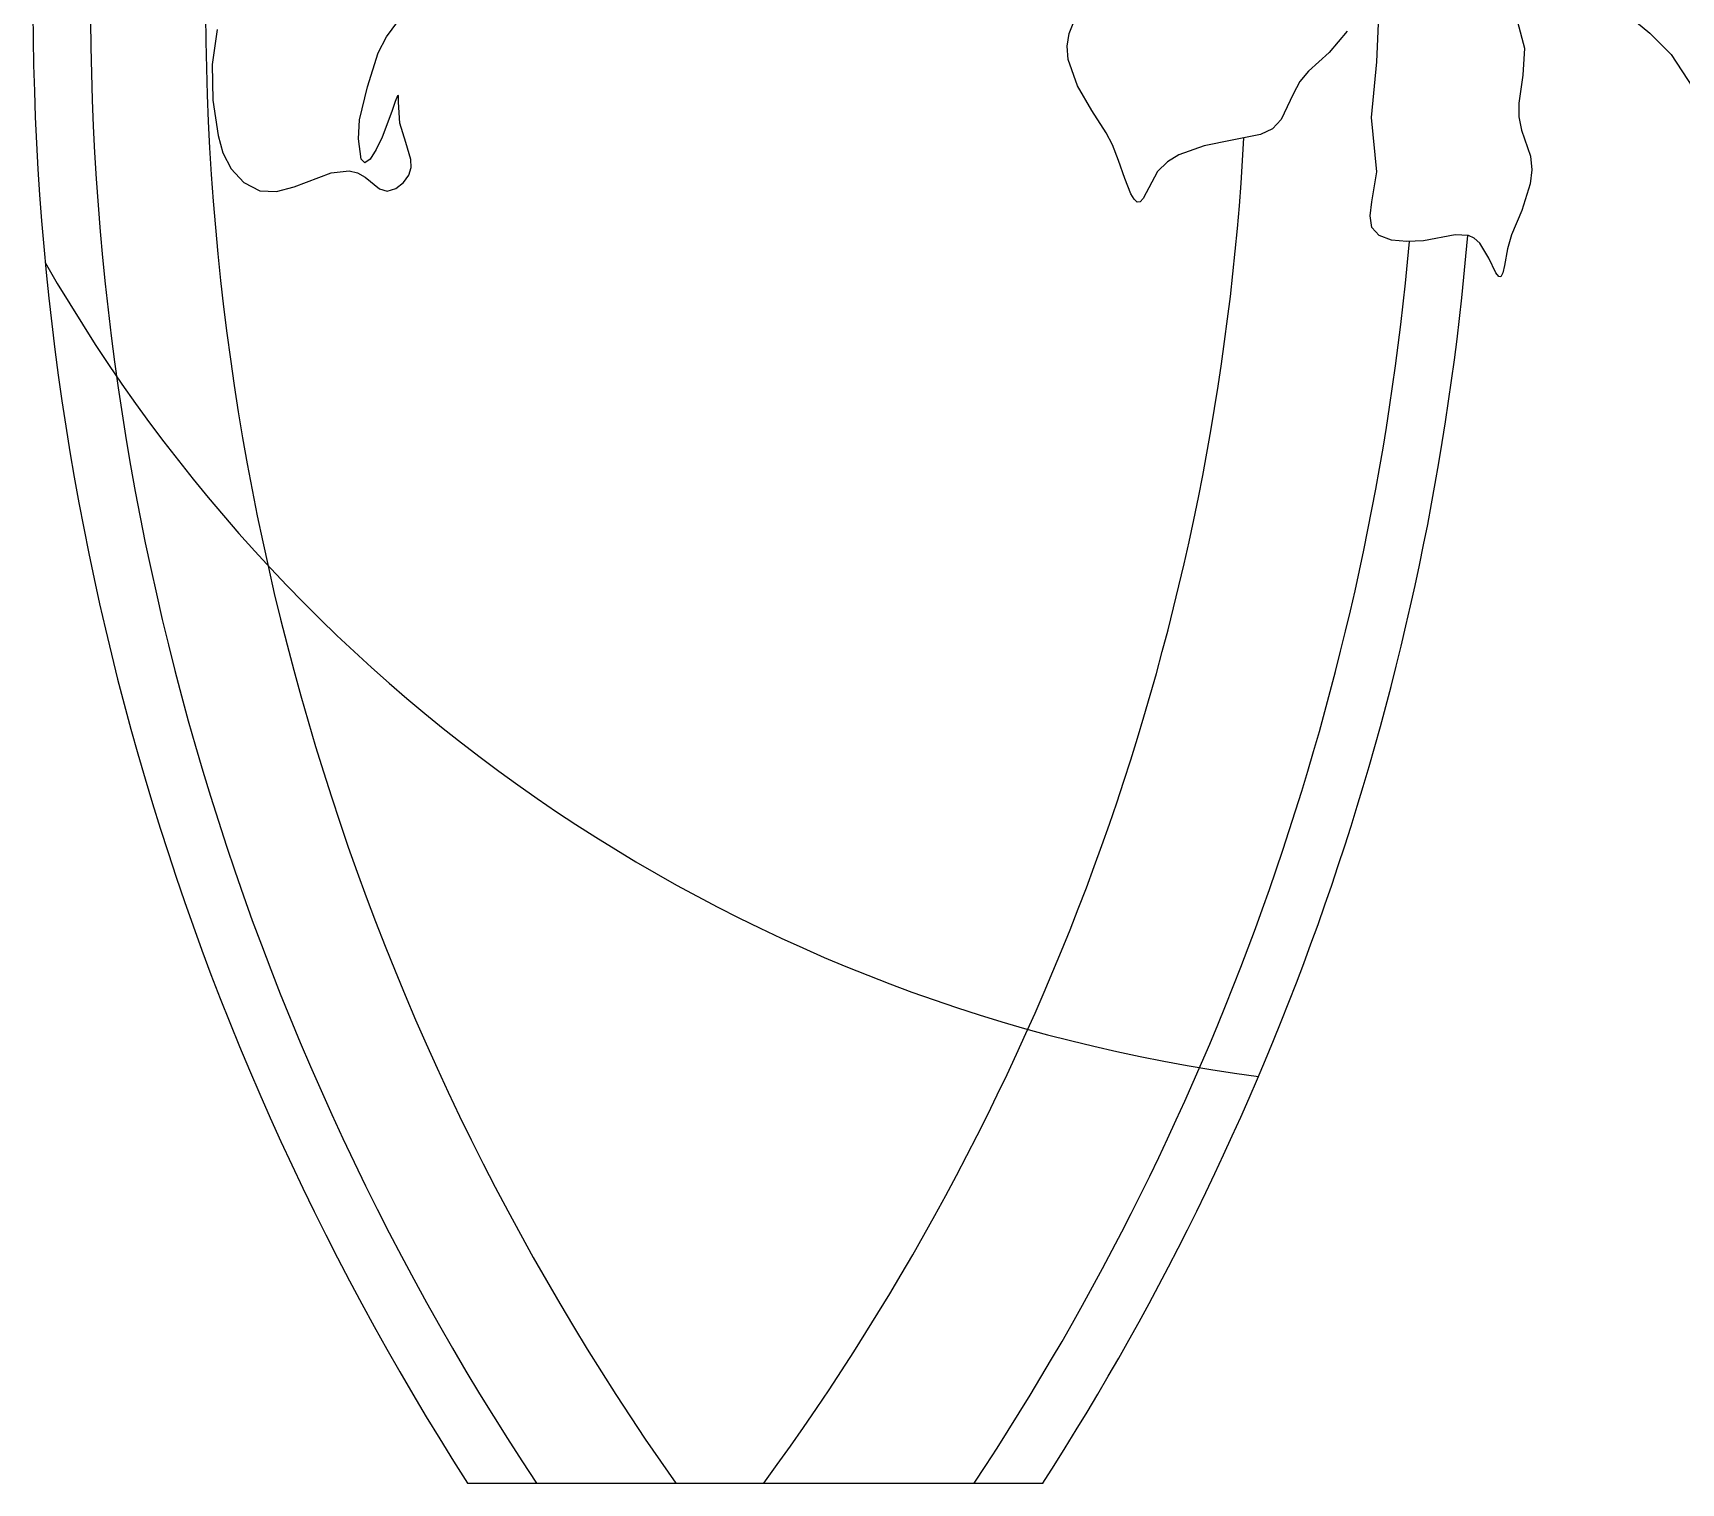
# Model space of a CAD drawing. Extents: x 1292 to 1769, y 219 to 688.
# Drawn here: x 1411.7 to 1594.8, y 219.2 to 380.3 of the extents above; entities that cross this region are included whole.
import ezdxf

# ---------------------------------------------------------------- set-up
doc = ezdxf.new("R2010")
doc.units = 0
doc.header["$LTSCALE"] = 0.9
doc.header["$MEASUREMENT"] = 0
doc.layers.add('3', color=3, linetype='CONTINUOUS')
doc.layers.add('4', color=4, linetype='CONTINUOUS')

msp = doc.modelspace()

# ---------------------------------------------------------------- linework, layer by layer
at = {"layer": '3'}
for p, q in [((1526.8, 380.24), (1527.96, 383.06)), ((1560.99, 377.06), (1561.25, 383.05)), ((1450.98, 379.87), (1452.24, 381.54)), ((1576.59, 381.51), (1577.39, 378.61)), ((1588.57, 382.53), (1591.3, 380.27)), ((1432.2, 380.68), (1431.63, 376.77)), ((1450.05, 378.06), (1450.98, 379.87)), ((1526.59, 378.8), (1526.8, 380.24)), ((1557.69, 380.47), (1555.68, 378.11)), ((1591.3, 380.27), (1593.67, 377.88)), ((1448.89, 374.29), (1450.05, 378.06)), ((1526.7, 377.34), (1526.59, 378.8)), ((1527.74, 374.42), (1526.7, 377.34)), ((1555.68, 378.11), (1553.4, 376.05)), ((1560.39, 370.91), (1560.99, 377.06)), ((1577.39, 378.61), (1577.19, 375.6)), ((1593.67, 377.88), (1597.29, 372.32)), ((1431.63, 376.77), (1431.7, 372.82)), ((1553.4, 376.05), (1552.43, 374.88)), ((1577.19, 375.6), (1576.74, 372.5)), ((1448, 370.64), (1448.89, 374.29)), ((1529.34, 371.66), (1527.74, 374.42)), ((1551.69, 373.49), (1550.35, 370.67)), ((1552.43, 374.88), (1551.69, 373.49)), ((1431.7, 372.82), (1432.31, 368.88)), ((1451.57, 371.55), (1450.5, 368.7)), ((1451.95, 372.66), (1451.57, 371.55)), ((1452.2, 373.31), (1451.95, 372.66)), ((1452.32, 373.33), (1452.2, 373.31)), ((1452.31, 372.59), (1452.32, 373.33)), ((1452.48, 370.25), (1452.31, 372.59)), ((1530.9, 369.2), (1529.34, 371.66)), ((1576.74, 372.5), (1576.74, 370.96)), ((1447.87, 368.53), (1448, 370.64)), ((1453.14, 368.11), (1452.48, 370.25)), ((1550.35, 370.67), (1549.37, 369.64)), ((1560.99, 364.85), (1560.39, 370.91)), ((1576.74, 370.96), (1577.04, 369.48)), ((1432.31, 368.88), (1432.82, 366.97)), ((1448.18, 366.27), (1447.87, 368.53)), ((1450.5, 368.7), (1449.84, 367.32)), ((1453.69, 366.22), (1453.14, 368.11)), ((1531.6, 367.84), (1530.9, 369.2)), ((1544.89, 368.38), (1541.79, 367.76)), ((1548.05, 369), (1544.89, 368.38)), ((1549.37, 369.64), (1548.05, 369)), ((1577.04, 369.48), (1578.05, 366.59)), ((1432.82, 366.97), (1433.73, 365.18)), ((1448.58, 365.85), (1448.18, 366.27)), ((1449.17, 366.28), (1448.58, 365.85)), ((1449.84, 367.32), (1449.17, 366.28)), ((1453.72, 365.33), (1453.69, 366.22)), ((1532.29, 366.11), (1531.6, 367.84)), ((1532.98, 364.12), (1532.29, 366.11)), ((1538.99, 366.74), (1537.73, 365.97)), ((1541.79, 367.76), (1538.99, 366.74)), ((1578.05, 366.59), (1578.18, 365.06)), ((1433.73, 365.18), (1435.16, 363.68)), ((1440.75, 363.2), (1444.86, 364.74)), ((1444.86, 364.74), (1446.85, 364.97)), ((1446.85, 364.97), (1447.76, 364.76)), ((1447.76, 364.76), (1448.61, 364.28)), ((1448.61, 364.28), (1450.2, 362.95)), ((1452.88, 363.67), (1453.47, 364.48)), ((1453.47, 364.48), (1453.72, 365.33)), ((1536.62, 364.89), (1535.01, 361.9)), ((1537.73, 365.97), (1536.62, 364.89)), ((1560.43, 361.51), (1560.99, 364.85)), ((1578.18, 365.06), (1578.02, 363.51)), ((1435.16, 363.68), (1436.92, 362.76)), ((1436.92, 362.76), (1438.79, 362.67)), ((1438.79, 362.67), (1440.75, 363.2)), ((1450.2, 362.95), (1451.07, 362.71)), ((1451.07, 362.71), (1452.02, 363.01)), ((1452.02, 363.01), (1452.88, 363.67)), ((1533.67, 362.4), (1532.98, 364.12)), ((1534.01, 361.81), (1533.67, 362.4)), ((1578.02, 363.51), (1577.08, 360.54)), ((1534.35, 361.49), (1534.01, 361.81)), ((1534.68, 361.51), (1534.35, 361.49)), ((1535.01, 361.9), (1534.68, 361.51)), ((1560.22, 359.96), (1560.43, 361.51)), ((1560.42, 358.68), (1560.22, 359.96)), ((1577.08, 360.54), (1575.94, 357.84)), ((1561.24, 357.78), (1560.42, 358.68)), ((1562.6, 357.28), (1561.24, 357.78)), ((1564.31, 357.1), (1562.6, 357.28)), ((1566.17, 357.2), (1564.31, 357.1)), ((1569.66, 357.85), (1566.17, 357.2)), ((1571.14, 357.78), (1569.66, 357.85)), ((1571.8, 357.48), (1571.14, 357.78)), ((1572.4, 356.93), (1571.8, 357.48)), ((1573.42, 355.25), (1572.4, 356.93)), ((1575.94, 357.84), (1575.5, 356.31)), ((1574.2, 353.65), (1573.42, 355.25)), ((1575.5, 356.31), (1575.14, 354.44)), ((1574.51, 353.21), (1574.2, 353.65)), ((1574.97, 353.65), (1574.76, 353.2)), ((1575.14, 354.44), (1574.97, 353.65)), ((1574.76, 353.2), (1574.51, 353.21))]:
    msp.add_line(p, q, dxfattribs=at)
for centre, radius, start, end in [((1715.61, 383.5), 297.49, 177.5293, 213.5336), ((1715.61, 383.5), 284.71, 177.2514, 215.2554), ((1268.29, 383.5), 278.32, 323.8093, 356.9385), ((1268.29, 383.5), 297.49, 326.4664, 354.9108), ((1571.63, 445.37), 182.6, 209.746, 262.5115)]:
    msp.add_arc(centre, radius, start, end, dxfattribs=at)
at = {"layer": '4'}
msp.add_line((1460, 219.16), (1523.9, 219.16), dxfattribs=at)
for centre, start, end in [((1715.61, 383.5), 178.0079, 212.7388), ((1268.29, 383.5), 327.2612, 355.1451)]:
    msp.add_arc(centre, 303.88, start, end, dxfattribs=at)

doc.saveas('drawing.dxf')
